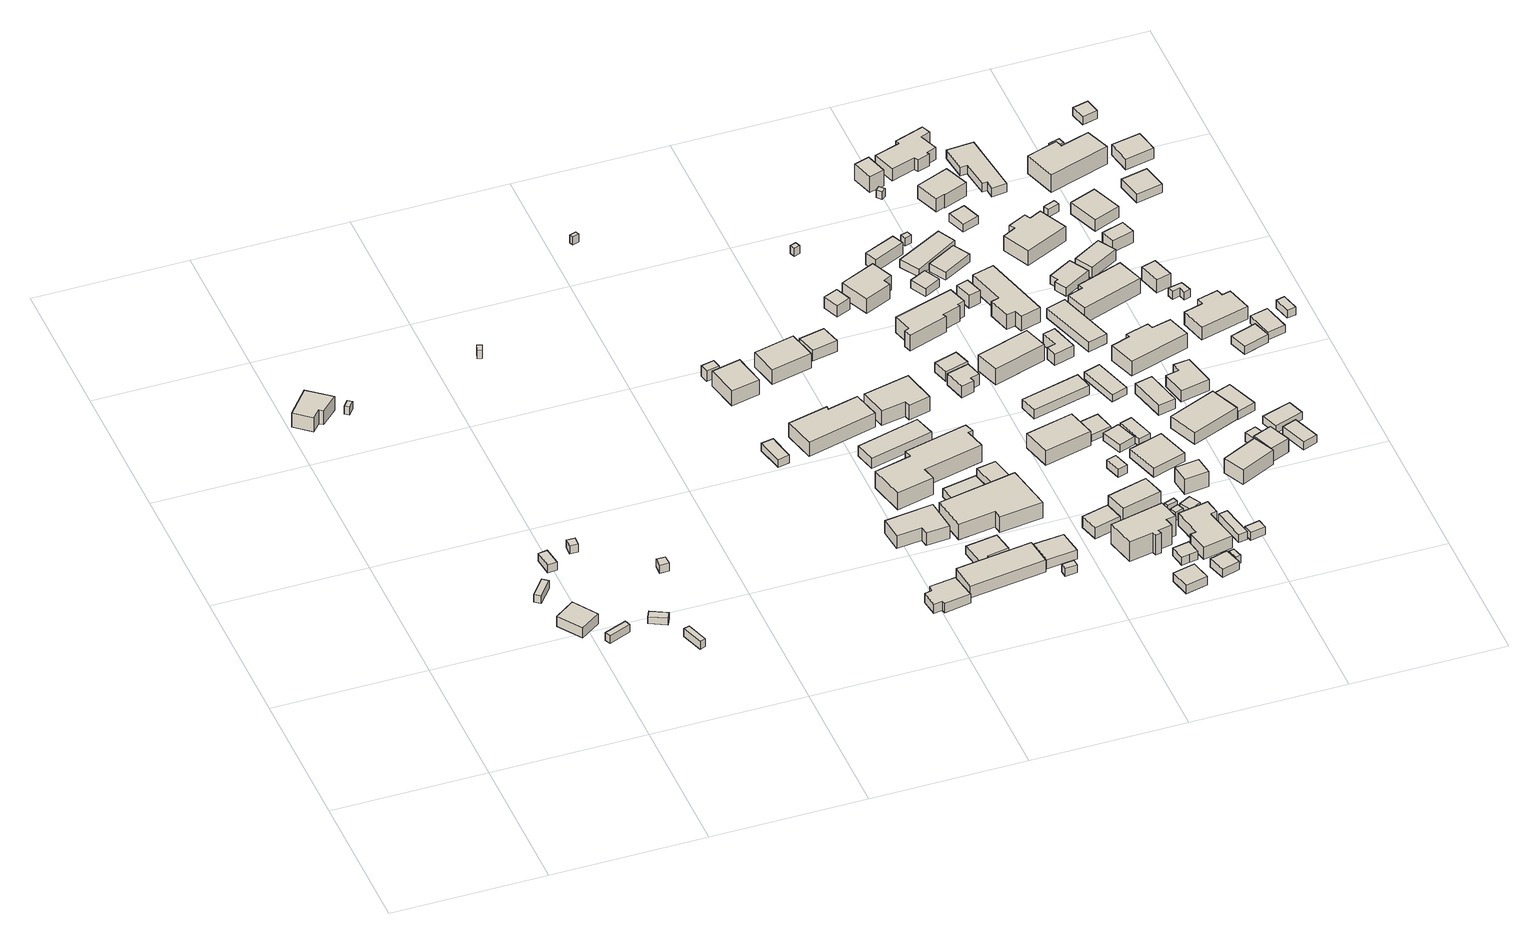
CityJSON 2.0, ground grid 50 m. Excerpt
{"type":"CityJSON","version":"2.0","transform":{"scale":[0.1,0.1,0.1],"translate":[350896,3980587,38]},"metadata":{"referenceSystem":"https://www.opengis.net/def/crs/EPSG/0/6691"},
"CityObjects":{
"building1":{"type":"Building","attributes":{"measuredHeight":7.6},"geometry":[{"type":"Solid","lod":"1","boundaries":[[[[0,1,2,3,4,5]],[[4,6,7,5]],[[3,8,6,4]],[[2,9,8,3]],[[1,10,9,2]],[[0,11,10,1]],[[5,7,11,0]],[[6,8,9,10,11,7]]]]}]},
"building2":{"type":"Building","attributes":{"measuredHeight":3.8},"geometry":[{"type":"Solid","lod":"1","boundaries":[[[[12,13,14,15]],[[14,16,17,15]],[[13,18,16,14]],[[12,19,18,13]],[[15,17,19,12]],[[16,18,19,17]]]]}]},
"building3":{"type":"Building","attributes":{"measuredHeight":3},"geometry":[{"type":"Solid","lod":"1","boundaries":[[[[20,21,22,23]],[[22,24,25,23]],[[21,26,24,22]],[[20,27,26,21]],[[23,25,27,20]],[[24,26,27,25]]]]}]},
"building4":{"type":"Building","attributes":{"measuredHeight":3},"geometry":[{"type":"Solid","lod":"1","boundaries":[[[[28,29,30,31]],[[30,32,33,31]],[[29,34,32,30]],[[28,35,34,29]],[[31,33,35,28]],[[32,34,35,33]]]]}]},
"building5":{"type":"Building","attributes":{"measuredHeight":3},"geometry":[{"type":"Solid","lod":"1","boundaries":[[[[36,37,38,39]],[[38,40,41,39]],[[37,42,40,38]],[[36,43,42,37]],[[39,41,43,36]],[[40,42,43,41]]]]}]},
"building6":{"type":"Building","attributes":{"measuredHeight":3},"geometry":[{"type":"Solid","lod":"1","boundaries":[[[[44,45,46,47]],[[46,48,49,47]],[[45,50,48,46]],[[44,51,50,45]],[[47,49,51,44]],[[48,50,51,49]]]]}]},
"building7":{"type":"Building","attributes":{"measuredHeight":3},"geometry":[{"type":"Solid","lod":"1","boundaries":[[[[52,53,54,55]],[[54,56,57,55]],[[53,58,56,54]],[[52,59,58,53]],[[55,57,59,52]],[[56,58,59,57]]]]}]},
"building8":{"type":"Building","attributes":{"measuredHeight":2.7},"geometry":[{"type":"Solid","lod":"1","boundaries":[[[[60,61,62,63]],[[62,64,65,63]],[[61,66,64,62]],[[60,67,66,61]],[[63,65,67,60]],[[64,66,67,65]]]]}]},
"building9":{"type":"Building","attributes":{"measuredHeight":3},"geometry":[{"type":"Solid","lod":"1","boundaries":[[[[68,69,70,71]],[[70,72,73,71]],[[69,74,72,70]],[[68,75,74,69]],[[71,73,75,68]],[[72,74,75,73]]]]}]},
"building10":{"type":"Building","attributes":{"measuredHeight":3},"geometry":[{"type":"Solid","lod":"1","boundaries":[[[[76,77,78,79]],[[78,80,81,79]],[[77,82,80,78]],[[76,83,82,77]],[[79,81,83,76]],[[80,82,83,81]]]]}]},
"building11":{"type":"Building","attributes":{"measuredHeight":3},"geometry":[{"type":"Solid","lod":"1","boundaries":[[[[84,85,86,87]],[[86,88,89,87]],[[85,90,88,86]],[[84,91,90,85]],[[87,89,91,84]],[[88,90,91,89]]]]}]},
"building12":{"type":"Building","attributes":{"measuredHeight":4.2},"geometry":[{"type":"Solid","lod":"1","boundaries":[[[[92,93,94,95,96,97,98,99]],[[98,100,101,99]],[[97,102,100,98]],[[96,103,102,97]],[[95,104,103,96]],[[94,105,104,95]],[[93,106,105,94]],[[92,107,106,93]],[[99,101,107,92]],[[100,102,103,104,105,106,107,101]]]]}]},
"building13":{"type":"Building","attributes":{"measuredHeight":3},"geometry":[{"type":"Solid","lod":"1","boundaries":[[[[108,109,110,111]],[[110,112,113,111]],[[109,114,112,110]],[[108,115,114,109]],[[111,113,115,108]],[[112,114,115,113]]]]}]},
"building14":{"type":"Building","attributes":{"measuredHeight":4},"geometry":[{"type":"Solid","lod":"1","boundaries":[[[[116,117,118,119]],[[118,120,121,119]],[[117,122,120,118]],[[116,123,122,117]],[[119,121,123,116]],[[120,122,123,121]]]]}]},
"building15":{"type":"Building","attributes":{"measuredHeight":8.5},"geometry":[{"type":"Solid","lod":"1","boundaries":[[[[124,125,126,127]],[[126,128,129,127]],[[125,130,128,126]],[[124,131,130,125]],[[127,129,131,124]],[[128,130,131,129]]]]}]},
"building16":{"type":"Building","attributes":{"measuredHeight":6.7},"geometry":[{"type":"Solid","lod":"1","boundaries":[[[[132,133,134,135,136,137]],[[136,138,139,137]],[[135,140,138,136]],[[134,141,140,135]],[[133,142,141,134]],[[132,143,142,133]],[[137,139,143,132]],[[138,140,141,142,143,139]]]]}]},
"building17":{"type":"Building","attributes":{"measuredHeight":3},"geometry":[{"type":"Solid","lod":"1","boundaries":[[[[144,145,146,147]],[[146,148,149,147]],[[145,150,148,146]],[[144,151,150,145]],[[147,149,151,144]],[[148,150,151,149]]]]}]},
"building18":{"type":"Building","attributes":{"measuredHeight":6.3},"geometry":[{"type":"Solid","lod":"1","boundaries":[[[[152,153,154,155]],[[154,156,157,155]],[[153,158,156,154]],[[152,159,158,153]],[[155,157,159,152]],[[156,158,159,157]]]]}]},
"building19":{"type":"Building","attributes":{"measuredHeight":6.7},"geometry":[{"type":"Solid","lod":"1","boundaries":[[[[160,161,162,163,164,165]],[[164,166,167,165]],[[163,168,166,164]],[[162,169,168,163]],[[161,170,169,162]],[[160,171,170,161]],[[165,167,171,160]],[[166,168,169,170,171,167]]]]}]},
"building20":{"type":"Building","attributes":{"measuredHeight":3},"geometry":[{"type":"Solid","lod":"1","boundaries":[[[[172,173,174,175,176,177]],[[176,178,179,177]],[[175,180,178,176]],[[174,181,180,175]],[[173,182,181,174]],[[172,183,182,173]],[[177,179,183,172]],[[178,180,181,182,183,179]]]]}]},
"building21":{"type":"Building","attributes":{"measuredHeight":8.3},"geometry":[{"type":"Solid","lod":"1","boundaries":[[[[184,185,186,187]],[[186,188,189,187]],[[185,190,188,186]],[[184,191,190,185]],[[187,189,191,184]],[[188,190,191,189]]]]}]},
"building22":{"type":"Building","attributes":{"measuredHeight":4.6},"geometry":[{"type":"Solid","lod":"1","boundaries":[[[[192,193,194,195]],[[194,196,197,195]],[[193,198,196,194]],[[192,199,198,193]],[[195,197,199,192]],[[196,198,199,197]]]]}]},
"building23":{"type":"Building","attributes":{"measuredHeight":9.2},"geometry":[{"type":"Solid","lod":"1","boundaries":[[[[200,201,202,203,204,205,206,207,208,209]],[[208,210,211,209]],[[207,212,210,208]],[[206,213,212,207]],[[205,214,213,206]],[[204,215,214,205]],[[203,216,215,204]],[[202,217,216,203]],[[201,218,217,202]],[[200,219,218,201]],[[209,211,219,200]],[[210,212,213,214,215,216,217,218,219,211]]]]}]},
"building24":{"type":"Building","attributes":{"measuredHeight":3.2},"geometry":[{"type":"Solid","lod":"1","boundaries":[[[[220,221,222,223]],[[222,224,225,223]],[[221,226,224,222]],[[220,227,226,221]],[[223,225,227,220]],[[224,226,227,225]]]]}]},
"building25":{"type":"Building","attributes":{"measuredHeight":8.6},"geometry":[{"type":"Solid","lod":"1","boundaries":[[[[228,229,230,231,232,233]],[[232,234,235,233]],[[231,236,234,232]],[[230,237,236,231]],[[229,238,237,230]],[[228,239,238,229]],[[233,235,239,228]],[[234,236,237,238,239,235]]]]}]},
"building26":{"type":"Building","attributes":{"measuredHeight":3},"geometry":[{"type":"Solid","lod":"1","boundaries":[[[[240,241,242,243]],[[242,244,245,243]],[[241,246,244,242]],[[240,247,246,241]],[[243,245,247,240]],[[244,246,247,245]]]]}]},
"building27":{"type":"Building","attributes":{"measuredHeight":3.9},"geometry":[{"type":"Solid","lod":"1","boundaries":[[[[248,249,250,251]],[[250,252,253,251]],[[249,254,252,250]],[[248,255,254,249]],[[251,253,255,248]],[[252,254,255,253]]]]}]},
"building28":{"type":"Building","attributes":{"measuredHeight":4.6},"geometry":[{"type":"Solid","lod":"1","boundaries":[[[[256,257,258,259]],[[258,260,261,259]],[[257,262,260,258]],[[256,263,262,257]],[[259,261,263,256]],[[260,262,263,261]]]]}]},
"building29":{"type":"Building","attributes":{"measuredHeight":8},"geometry":[{"type":"Solid","lod":"1","boundaries":[[[[264,265,266,267,268,269]],[[268,270,271,269]],[[267,272,270,268]],[[266,273,272,267]],[[265,274,273,266]],[[264,275,274,265]],[[269,271,275,264]],[[270,272,273,274,275,271]]]]}]},
"building30":{"type":"Building","attributes":{"measuredHeight":3},"geometry":[{"type":"Solid","lod":"1","boundaries":[[[[276,277,278,279]],[[278,280,281,279]],[[277,282,280,278]],[[276,283,282,277]],[[279,281,283,276]],[[280,282,283,281]]]]}]},
"building31":{"type":"Building","attributes":{"measuredHeight":4.3},"geometry":[{"type":"Solid","lod":"1","boundaries":[[[[284,285,286,287]],[[286,288,289,287]],[[285,290,288,286]],[[284,291,290,285]],[[287,289,291,284]],[[288,290,291,289]]]]}]},
"building32":{"type":"Building","attributes":{"measuredHeight":5},"geometry":[{"type":"Solid","lod":"1","boundaries":[[[[292,293,294,295]],[[294,296,297,295]],[[293,298,296,294]],[[292,299,298,293]],[[295,297,299,292]],[[296,298,299,297]]]]}]},
"building33":{"type":"Building","attributes":{"measuredHeight":3.2},"geometry":[{"type":"Solid","lod":"1","boundaries":[[[[300,301,302,303]],[[302,304,305,303]],[[301,306,304,302]],[[300,307,306,301]],[[303,305,307,300]],[[304,306,307,305]]]]}]},
"building34":{"type":"Building","attributes":{"measuredHeight":3},"geometry":[{"type":"Solid","lod":"1","boundaries":[[[[308,309,310,311]],[[310,312,313,311]],[[309,314,312,310]],[[308,315,314,309]],[[311,313,315,308]],[[312,314,315,313]]]]}]},
"building35":{"type":"Building","attributes":{"measuredHeight":8.9},"geometry":[{"type":"Solid","lod":"1","boundaries":[[[[316,317,318,319,320,321,322,323,324,325]],[[324,326,327,325]],[[323,328,326,324]],[[322,329,328,323]],[[321,330,329,322]],[[320,331,330,321]],[[319,332,331,320]],[[318,333,332,319]],[[317,334,333,318]],[[316,335,334,317]],[[325,327,335,316]],[[326,328,329,330,331,332,333,334,335,327]]]]}]},
"building36":{"type":"Building","attributes":{"measuredHeight":5.7},"geometry":[{"type":"Solid","lod":"1","boundaries":[[[[336,337,338,339,340,341]],[[340,342,343,341]],[[339,344,342,340]],[[338,345,344,339]],[[337,346,345,338]],[[336,347,346,337]],[[341,343,347,336]],[[342,344,345,346,347,343]]]]}]},
"building37":{"type":"Building","attributes":{"measuredHeight":3.6},"geometry":[{"type":"Solid","lod":"1","boundaries":[[[[348,349,350,351]],[[350,352,353,351]],[[349,354,352,350]],[[348,355,354,349]],[[351,353,355,348]],[[352,354,355,353]]]]}]},
"building38":{"type":"Building","attributes":{"measuredHeight":7.9},"geometry":[{"type":"Solid","lod":"1","boundaries":[[[[356,357,358,359,360,361]],[[360,362,363,361]],[[359,364,362,360]],[[358,365,364,359]],[[357,366,365,358]],[[356,367,366,357]],[[361,363,367,356]],[[362,364,365,366,367,363]]]]}]},
"building39":{"type":"Building","attributes":{"measuredHeight":3},"geometry":[{"type":"Solid","lod":"1","boundaries":[[[[368,369,370,371,372]],[[371,373,374,372]],[[370,375,373,371]],[[369,376,375,370]],[[368,377,376,369]],[[372,374,377,368]],[[373,375,376,377,374]]]]}]},
"building40":{"type":"Building","attributes":{"measuredHeight":8.5},"geometry":[{"type":"Solid","lod":"1","boundaries":[[[[378,379,380,381]],[[380,382,383,381]],[[379,384,382,380]],[[378,385,384,379]],[[381,383,385,378]],[[382,384,385,383]]]]}]},
"building41":{"type":"Building","attributes":{"measuredHeight":7.7},"geometry":[{"type":"Solid","lod":"1","boundaries":[[[[386,387,388,389]],[[388,390,391,389]],[[387,392,390,388]],[[386,393,392,387]],[[389,391,393,386]],[[390,392,393,391]]]]}]},
"building42":{"type":"Building","attributes":{"measuredHeight":8.6},"geometry":[{"type":"Solid","lod":"1","boundaries":[[[[394,395,396,397,398,399,400,401,402,403]],[[402,404,405,403]],[[401,406,404,402]],[[400,407,406,401]],[[399,408,407,400]],[[398,409,408,399]],[[397,410,409,398]],[[396,411,410,397]],[[395,412,411,396]],[[394,413,412,395]],[[403,405,413,394]],[[404,406,407,408,409,410,411,412,413,405]]]]}]},
"building43":{"type":"Building","attributes":{"measuredHeight":3},"geometry":[{"type":"Solid","lod":"1","boundaries":[[[[414,415,416,417]],[[416,418,419,417]],[[415,420,418,416]],[[414,421,420,415]],[[417,419,421,414]],[[418,420,421,419]]]]}]},
"building44":{"type":"Building","attributes":{"measuredHeight":3},"geometry":[{"type":"Solid","lod":"1","boundaries":[[[[422,423,424,425]],[[424,426,427,425]],[[423,428,426,424]],[[422,429,428,423]],[[425,427,429,422]],[[426,428,429,427]]]]}]},
"building45":{"type":"Building","attributes":{"measuredHeight":3},"geometry":[{"type":"Solid","lod":"1","boundaries":[[[[430,431,432,433]],[[432,434,435,433]],[[431,436,434,432]],[[430,437,436,431]],[[433,435,437,430]],[[434,436,437,435]]]]}]},
"building46":{"type":"Building","attributes":{"measuredHeight":3},"geometry":[{"type":"Solid","lod":"1","boundaries":[[[[438,439,440,441]],[[440,442,443,441]],[[439,444,442,440]],[[438,445,444,439]],[[441,443,445,438]],[[442,444,445,443]]]]}]},
"building47":{"type":"Building","attributes":{"measuredHeight":3},"geometry":[{"type":"Solid","lod":"1","boundaries":[[[[446,447,448,449]],[[448,450,451,449]],[[447,452,450,448]],[[446,453,452,447]],[[449,451,453,446]],[[450,452,453,451]]]]}]},
"building48":{"type":"Building","attributes":{"measuredHeight":6.2},"geometry":[{"type":"Solid","lod":"1","boundaries":[[[[454,455,456,457,458,459,460,461,462]],[[461,463,464,462]],[[460,465,463,461]],[[459,466,465,460]],[[458,467,466,459]],[[457,468,467,458]],[[456,469,468,457]],[[455,470,469,456]],[[454,471,470,455]],[[462,464,471,454]],[[463,465,466,467,468,469,470,471,464]]]]}]},
"building49":{"type":"Building","attributes":{"measuredHeight":8.6},"geometry":[{"type":"Solid","lod":"1","boundaries":[[[[472,473,474,475]],[[474,476,477,475]],[[473,478,476,474]],[[472,479,478,473]],[[475,477,479,472]],[[476,478,479,477]]]]}]},
"building50":{"type":"Building","attributes":{"measuredHeight":4.5},"geometry":[{"type":"Solid","lod":"1","boundaries":[[[[480,481,482,483]],[[482,484,485,483]],[[481,486,484,482]],[[480,487,486,481]],[[483,485,487,480]],[[484,486,487,485]]]]}]},
"building51":{"type":"Building","attributes":{"measuredHeight":3.9},"geometry":[{"type":"Solid","lod":"1","boundaries":[[[[488,489,490,491]],[[490,492,493,491]],[[489,494,492,490]],[[488,495,494,489]],[[491,493,495,488]],[[492,494,495,493]]]]}]},
"building52":{"type":"Building","attributes":{"measuredHeight":3},"geometry":[{"type":"Solid","lod":"1","boundaries":[[[[496,497,498,499]],[[498,500,501,499]],[[497,502,500,498]],[[496,503,502,497]],[[499,501,503,496]],[[500,502,503,501]]]]}]},
"building53":{"type":"Building","attributes":{"measuredHeight":2.5},"geometry":[{"type":"Solid","lod":"1","boundaries":[[[[504,505,506,507]],[[506,508,509,507]],[[505,510,508,506]],[[504,511,510,505]],[[507,509,511,504]],[[508,510,511,509]]]]}]},
"building54":{"type":"Building","attributes":{"measuredHeight":3},"geometry":[{"type":"Solid","lod":"1","boundaries":[[[[512,513,514,515]],[[514,516,517,515]],[[513,518,516,514]],[[512,519,518,513]],[[515,517,519,512]],[[516,518,519,517]]]]}]},
"building55":{"type":"Building","attributes":{"measuredHeight":2.9},"geometry":[{"type":"Solid","lod":"1","boundaries":[[[[520,521,522,523]],[[522,524,525,523]],[[521,526,524,522]],[[520,527,526,521]],[[523,525,527,520]],[[524,526,527,525]]]]}]},
"building56":{"type":"Building","attributes":{"measuredHeight":3},"geometry":[{"type":"Solid","lod":"1","boundaries":[[[[528,529,530,531]],[[530,532,533,531]],[[529,534,532,530]],[[528,535,534,529]],[[531,533,535,528]],[[532,534,535,533]]]]}]},
"building57":{"type":"Building","attributes":{"measuredHeight":3.9},"geometry":[{"type":"Solid","lod":"1","boundaries":[[[[536,537,538,539]],[[538,540,541,539]],[[537,542,540,538]],[[536,543,542,537]],[[539,541,543,536]],[[540,542,543,541]]]]}]},
"building58":{"type":"Building","attributes":{"measuredHeight":4.8},"geometry":[{"type":"Solid","lod":"1","boundaries":[[[[544,545,546,547]],[[546,548,549,547]],[[545,550,548,546]],[[544,551,550,545]],[[547,549,551,544]],[[548,550,551,549]]]]}]},
"building59":{"type":"Building","attributes":{"measuredHeight":7.5},"geometry":[{"type":"Solid","lod":"1","boundaries":[[[[552,553,554,555]],[[554,556,557,555]],[[553,558,556,554]],[[552,559,558,553]],[[555,557,559,552]],[[556,558,559,557]]]]}]},
"building60":{"type":"Building","attributes":{"measuredHeight":3},"geometry":[{"type":"Solid","lod":"1","boundaries":[[[[560,561,562,563]],[[562,564,565,563]],[[561,566,564,562]],[[560,567,566,561]],[[563,565,567,560]],[[564,566,567,565]]]]}]},
"building61":{"type":"Building","attributes":{"measuredHeight":3},"geometry":[{"type":"Solid","lod":"1","boundaries":[[[[568,569,570,571]],[[570,572,573,571]],[[569,574,572,570]],[[568,575,574,569]],[[571,573,575,568]],[[572,574,575,573]]]]}]},
"building62":{"type":"Building","attributes":{"measuredHeight":3},"geometry":[{"type":"Solid","lod":"1","boundaries":[[[[576,577,578,579]],[[578,580,581,579]],[[577,582,580,578]],[[576,583,582,577]],[[579,581,583,576]],[[580,582,583,581]]]]}]},
"building63":{"type":"Building","attributes":{"measuredHeight":3},"geometry":[{"type":"Solid","lod":"1","boundaries":[[[[584,585,586,587]],[[586,588,589,587]],[[585,590,588,586]],[[584,591,590,585]],[[587,589,591,584]],[[588,590,591,589]]]]}]},
"building64":{"type":"Building","attributes":{"measuredHeight":3},"geometry":[{"type":"Solid","lod":"1","boundaries":[[[[592,593,594,595]],[[594,596,597,595]],[[593,598,596,594]],[[592,599,598,593]],[[595,597,599,592]],[[596,598,599,597]]]]}]},
"building65":{"type":"Building","attributes":{"measuredHeight":5.7},"geometry":[{"type":"Solid","lod":"1","boundaries":[[[[600,601,602,603,604,605]],[[604,606,607,605]],[[603,608,606,604]],[[602,609,608,603]],[[601,610,609,602]],[[600,611,610,601]],[[605,607,611,600]],[[606,608,609,610,611,607]]]]}]},
"building66":{"type":"Building","attributes":{"measuredHeight":8.1},"geometry":[{"type":"Solid","lod":"1","boundaries":[[[[612,613,614,615,616,617,618,619]],[[618,620,621,619]],[[617,622,620,618]],[[616,623,622,617]],[[615,624,623,616]],[[614,625,624,615]],[[613,626,625,614]],[[612,627,626,613]],[[619,621,627,612]],[[620,622,623,624,625,626,627,621]]]]}]},
"building67":{"type":"Building","attributes":{"measuredHeight":2.7},"geometry":[{"type":"Solid","lod":"1","boundaries":[[[[628,629,630,631]],[[630,632,633,631]],[[629,634,632,630]],[[628,635,634,629]],[[631,633,635,628]],[[632,634,635,633]]]]}]},
"building68":{"type":"Building","attributes":{"measuredHeight":3},"geometry":[{"type":"Solid","lod":"1","boundaries":[[[[636,637,638,639]],[[638,640,641,639]],[[637,642,640,638]],[[636,643,642,637]],[[639,641,643,636]],[[640,642,643,641]]]]}]},
"building69":{"type":"Building","attributes":{"measuredHeight":6},"geometry":[{"type":"Solid","lod":"1","boundaries":[[[[644,645,646,647]],[[646,648,649,647]],[[645,650,648,646]],[[644,651,650,645]],[[647,649,651,644]],[[648,650,651,649]]]]}]},
"building70":{"type":"Building","attributes":{"measuredHeight":4.4},"geometry":[{"type":"Solid","lod":"1","boundaries":[[[[652,653,654,655]],[[654,656,657,655]],[[653,658,656,654]],[[652,659,658,653]],[[655,657,659,652]],[[656,658,659,657]]]]}]},
"building71":{"type":"Building","attributes":{"measuredHeight":4.6},"geometry":[{"type":"Solid","lod":"1","boundaries":[[[[660,661,662,663]],[[662,664,665,663]],[[661,666,664,662]],[[660,667,666,661]],[[663,665,667,660]],[[664,666,667,665]]]]}]},
"building72":{"type":"Building","attributes":{"measuredHeight":7.3},"geometry":[{"type":"Solid","lod":"1","boundaries":[[[[668,669,670,671]],[[670,672,673,671]],[[669,674,672,670]],[[668,675,674,669]],[[671,673,675,668]],[[672,674,675,673]]]]}]},
"building73":{"type":"Building","attributes":{"measuredHeight":6},"geometry":[{"type":"Solid","lod":"1","boundaries":[[[[676,677,678,679]],[[678,680,681,679]],[[677,682,680,678]],[[676,683,682,677]],[[679,681,683,676]],[[680,682,683,681]]]]}]},
"building74":{"type":"Building","attributes":{"measuredHeight":3},"geometry":[{"type":"Solid","lod":"1","boundaries":[[[[684,685,686,687]],[[686,688,689,687]],[[685,690,688,686]],[[684,691,690,685]],[[687,689,691,684]],[[688,690,691,689]]]]}]},
"building75":{"type":"Building","attributes":{"measuredHeight":7.1},"geometry":[{"type":"Solid","lod":"1","boundaries":[[[[692,693,694,695,696,697]],[[696,698,699,697]],[[695,700,698,696]],[[694,701,700,695]],[[693,702,701,694]],[[692,703,702,693]],[[697,699,703,692]],[[698,700,701,702,703,699]]]]}]},
"building76":{"type":"Building","attributes":{"measuredHeight":6.1},"geometry":[{"type":"Solid","lod":"1","boundaries":[[[[704,705,706,707,708,709,710,711,712,713,714,715]],[[714,716,717,715]],[[713,718,716,714]],[[712,719,718,713]],[[711,720,719,712]],[[710,721,720,711]],[[709,722,721,710]],[[708,723,722,709]],[[707,724,723,708]],[[706,725,724,707]],[[705,726,725,706]],[[704,727,726,705]],[[715,717,727,704]],[[716,718,719,720,721,722,723,724,725,726,727,717]]]]}]},
"building77":{"type":"Building","attributes":{"measuredHeight":5.3},"geometry":[{"type":"Solid","lod":"1","boundaries":[[[[728,729,730,731,732,733]],[[732,734,735,733]],[[731,736,734,732]],[[730,737,736,731]],[[729,738,737,730]],[[728,739,738,729]],[[733,735,739,728]],[[734,736,737,738,739,735]]]]}]},
"building78":{"type":"Building","attributes":{"measuredHeight":7.5},"geometry":[{"type":"Solid","lod":"1","boundaries":[[[[740,741,742,743,744,745,746,747]],[[746,748,749,747]],[[745,750,748,746]],[[744,751,750,745]],[[743,752,751,744]],[[742,753,752,743]],[[741,754,753,742]],[[740,755,754,741]],[[747,749,755,740]],[[748,750,751,752,753,754,755,749]]]]}]},
"building79":{"type":"Building","attributes":{"measuredHeight":3.5},"geometry":[{"type":"Solid","lod":"1","boundaries":[[[[756,757,758,759]],[[758,760,761,759]],[[757,762,760,758]],[[756,763,762,757]],[[759,761,763,756]],[[760,762,763,761]]]]}]},
"building80":{"type":"Building","attributes":{"measuredHeight":5.9},"geometry":[{"type":"Solid","lod":"1","boundaries":[[[[764,765,766,767]],[[766,768,769,767]],[[765,770,768,766]],[[764,771,770,765]],[[767,769,771,764]],[[768,770,771,769]]]]}]},
"building81":{"type":"Building","attributes":{"measuredHeight":3.3},"geometry":[{"type":"Solid","lod":"1","boundaries":[[[[772,773,774,775,776,777]],[[776,778,779,777]],[[775,780,778,776]],[[774,781,780,775]],[[773,782,781,774]],[[772,783,782,773]],[[777,779,783,772]],[[778,780,781,782,783,779]]]]}]},
"building82":{"type":"Building","attributes":{"measuredHeight":8},"geometry":[{"type":"Solid","lod":"1","boundaries":[[[[784,785,786,787,788,789,790,791]],[[790,792,793,791]],[[789,794,792,790]],[[788,795,794,789]],[[787,796,795,788]],[[786,797,796,787]],[[785,798,797,786]],[[784,799,798,785]],[[791,793,799,784]],[[792,794,795,796,797,798,799,793]]]]}]},
"building83":{"type":"Building","attributes":{"measuredHeight":8.3},"geometry":[{"type":"Solid","lod":"1","boundaries":[[[[800,801,802,803,804,805]],[[804,806,807,805]],[[803,808,806,804]],[[802,809,808,803]],[[801,810,809,802]],[[800,811,810,801]],[[805,807,811,800]],[[806,808,809,810,811,807]]]]}]},
"building84":{"type":"Building","attributes":{"measuredHeight":3},"geometry":[{"type":"Solid","lod":"1","boundaries":[[[[812,813,814,815]],[[814,816,817,815]],[[813,818,816,814]],[[812,819,818,813]],[[815,817,819,812]],[[816,818,819,817]]]]}]},
"building85":{"type":"Building","attributes":{"measuredHeight":3.4},"geometry":[{"type":"Solid","lod":"1","boundaries":[[[[820,821,822,823,824,825,826,827]],[[826,828,829,827]],[[825,830,828,826]],[[824,831,830,825]],[[823,832,831,824]],[[822,833,832,823]],[[821,834,833,822]],[[820,835,834,821]],[[827,829,835,820]],[[828,830,831,832,833,834,835,829]]]]}]},
"building86":{"type":"Building","attributes":{"measuredHeight":3},"geometry":[{"type":"Solid","lod":"1","boundaries":[[[[836,837,838,839]],[[838,840,841,839]],[[837,842,840,838]],[[836,843,842,837]],[[839,841,843,836]],[[840,842,843,841]]]]}]},
"building87":{"type":"Building","attributes":{"measuredHeight":2.7},"geometry":[{"type":"Solid","lod":"1","boundaries":[[[[844,845,846,847]],[[846,848,849,847]],[[845,850,848,846]],[[844,851,850,845]],[[847,849,851,844]],[[848,850,851,849]]]]}]},
"building88":{"type":"Building","attributes":{"measuredHeight":5.2},"geometry":[{"type":"Solid","lod":"1","boundaries":[[[[852,853,854,855]],[[854,856,857,855]],[[853,858,856,854]],[[852,859,858,853]],[[855,857,859,852]],[[856,858,859,857]]]]}]},
"building89":{"type":"Building","attributes":{"measuredHeight":3},"geometry":[{"type":"Solid","lod":"1","boundaries":[[[[860,861,862,863]],[[862,864,865,863]],[[861,866,864,862]],[[860,867,866,861]],[[863,865,867,860]],[[864,866,867,865]]]]}]},
"building90":{"type":"Building","attributes":{"measuredHeight":6.3},"geometry":[{"type":"Solid","lod":"1","boundaries":[[[[868,869,870,871]],[[870,872,873,871]],[[869,874,872,870]],[[868,875,874,869]],[[871,873,875,868]],[[872,874,875,873]]]]}]},
"building91":{"type":"Building","attributes":{"measuredHeight":3},"geometry":[{"type":"Solid","lod":"1","boundaries":[[[[876,877,878,879,880,881]],[[880,882,883,881]],[[879,884,882,880]],[[878,885,884,879]],[[877,886,885,878]],[[876,887,886,877]],[[881,883,887,876]],[[882,884,885,886,887,883]]]]}]},
"building92":{"type":"Building","attributes":{"measuredHeight":5.6},"geometry":[{"type":"Solid","lod":"1","boundaries":[[[[888,889,890,891]],[[890,892,893,891]],[[889,894,892,890]],[[888,895,894,889]],[[891,893,895,888]],[[892,894,895,893]]]]}]},
"building93":{"type":"Building","attributes":{"measuredHeight":5.6},"geometry":[{"type":"Solid","lod":"1","boundaries":[[[[896,897,898,899,900,901,902,903]],[[902,904,905,903]],[[901,906,904,902]],[[900,907,906,901]],[[899,908,907,900]],[[898,909,908,899]],[[897,910,909,898]],[[896,911,910,897]],[[903,905,911,896]],[[904,906,907,908,909,910,911,905]]]]}]},
"building94":{"type":"Building","attributes":{"measuredHeight":5.7},"geometry":[{"type":"Solid","lod":"1","boundaries":[[[[912,913,914,915]],[[914,916,917,915]],[[913,918,916,914]],[[912,919,918,913]],[[915,917,919,912]],[[916,918,919,917]]]]}]},
"building95":{"type":"Building","attributes":{"measuredHeight":3},"geometry":[{"type":"Solid","lod":"1","boundaries":[[[[920,921,922,923]],[[922,924,925,923]],[[921,926,924,922]],[[920,927,926,921]],[[923,925,927,920]],[[924,926,927,925]]]]}]},
"building96":{"type":"Building","attributes":{"measuredHeight":8.3},"geometry":[{"type":"Solid","lod":"1","boundaries":[[[[928,929,930,931,932,933]],[[932,934,935,933]],[[931,936,934,932]],[[930,937,936,931]],[[929,938,937,930]],[[928,939,938,929]],[[933,935,939,928]],[[934,936,937,938,939,935]]]]}]},
"building97":{"type":"Building","attributes":{"measuredHeight":2.8},"geometry":[{"type":"Solid","lod":"1","boundaries":[[[[940,941,942,943]],[[942,944,945,943]],[[941,946,944,942]],[[940,947,946,941]],[[943,945,947,940]],[[944,946,947,945]]]]}]},
"building98":{"type":"Building","attributes":{"measuredHeight":3},"geometry":[{"type":"Solid","lod":"1","boundaries":[[[[948,949,950,951]],[[950,952,953,951]],[[949,954,952,950]],[[948,955,954,949]],[[951,953,955,948]],[[952,954,955,953]]]]}]},
"building99":{"type":"Building","attributes":{"measuredHeight":3},"geometry":[{"type":"Solid","lod":"1","boundaries":[[[[956,957,958,959]],[[958,960,961,959]],[[957,962,960,958]],[[956,963,962,957]],[[959,961,963,956]],[[960,962,963,961]]]]}]},
"building100":{"type":"Building","attributes":{"measuredHeight":3.2},"geometry":[{"type":"Solid","lod":"1","boundaries":[[[[964,965,966,967]],[[966,968,969,967]],[[965,970,968,966]],[[964,971,970,965]],[[967,969,971,964]],[[968,970,971,969]]]]}]},
"building101":{"type":"Building","attributes":{"measuredHeight":5.1},"geometry":[{"type":"Solid","lod":"1","boundaries":[[[[972,973,974,975]],[[974,976,977,975]],[[973,978,976,974]],[[972,979,978,973]],[[975,977,979,972]],[[976,978,979,977]]]]}]},
"building102":{"type":"Building","attributes":{"measuredHeight":3},"geometry":[{"type":"Solid","lod":"1","boundaries":[[[[980,981,982,983]],[[982,984,985,983]],[[981,986,984,982]],[[980,987,986,981]],[[983,985,987,980]],[[984,986,987,985]]]]}]}
},
"vertices":[
[154,1705,12],[102,1654,12],[89,1662,12],[62,1634,12],[10,1677,12],[81,1763,12],[10,1677,65],[81,1763,65],[62,1634,65],[89,1662,65],[102,1654,65],[154,1705,65],
[472,566,41],[524,488,41],[459,443,41],[406,520,41],[459,443,79],[406,520,79],[524,488,79],[472,566,79],
[447,693,38],[401,636,38],[383,650,38],[429,708,38],[383,650,68],[429,708,68],[401,636,68],[447,693,68],
[591,441,38],[598,423,38],[526,394,38],[518,413,38],[526,394,68],[518,413,68],[598,423,68],[591,441,68],
[205,1691,12],[188,1669,12],[175,1679,12],[192,1701,12],[175,1679,42],[192,1701,42],[188,1669,42],[205,1691,42],
[490,825,38],[498,764,38],[468,760,38],[461,821,38],[468,760,68],[461,821,68],[498,764,68],[490,825,68],
[586,849,38],[585,819,38],[558,820,38],[559,850,38],[558,820,68],[559,850,68],[585,819,68],[586,849,68],
[727,439,38],[715,415,38],[661,441,38],[673,465,38],[661,441,64],[673,465,64],[715,415,64],[727,439,64],
[759,357,37],[783,285,37],[764,279,37],[740,351,37],[764,279,67],[740,351,67],[783,285,67],[759,357,67],
[804,677,37],[805,646,37],[775,646,37],[775,677,37],[775,646,67],[775,677,67],[805,646,67],[804,677,67],
[653,1806,7],[644,1781,7],[630,1786,7],[638,1811,7],[630,1786,37],[638,1811,37],[644,1781,37],[653,1806,37],
[1562,280,43],[1577,193,43],[1491,178,43],[1488,190,43],[1460,186,43],[1452,243,43],[1477,248,43],[1477,268,43],[1477,248,78],[1477,268,78],[1452,243,78],[1460,186,78],[1488,190,78],[1491,178,78],[1577,193,78],[1562,280,78],
[1293,1085,26],[1311,999,26],[1274,989,26],[1254,1078,26],[1274,989,56],[1254,1078,56],[1311,999,56],[1293,1085,56],
[1255,1480,17],[1261,1451,17],[1218,1441,17],[1212,1470,17],[1218,1441,57],[1212,1470,57],[1261,1451,57],[1255,1480,57],
[1319,1435,19],[1341,1329,19],[1247,1309,19],[1225,1414,19],[1247,1309,76],[1225,1414,76],[1341,1329,76],[1319,1435,76],
[1613,606,39],[1625,496,39],[1549,490,39],[1545,515,39],[1463,507,39],[1455,585,39],[1463,507,87],[1455,585,87],[1545,515,87],[1549,490,87],[1625,496,87],[1613,606,87],
[1090,2192,9],[1094,2179,9],[1073,2172,9],[1068,2185,9],[1073,2172,39],[1068,2185,39],[1094,2179,39],[1090,2192,39],
[1823,343,41],[1834,252,41],[1585,217,41],[1576,308,41],[1585,217,86],[1576,308,86],[1834,252,86],[1823,343,86],
[1481,1140,27],[1482,1128,27],[1582,1153,27],[1604,1063,27],[1375,1004,27],[1351,1109,27],[1375,1004,80],[1351,1109,80],[1604,1063,80],[1582,1153,80],[1482,1128,80],[1481,1140,80],
[1747,428,40],[1758,359,40],[1688,347,40],[1690,337,40],[1657,331,40],[1644,412,40],[1657,331,70],[1644,412,70],[1690,337,70],[1688,347,70],[1758,359,70],[1747,428,70],
[1502,1478,24],[1524,1384,24],[1391,1353,24],[1370,1447,24],[1391,1353,80],[1370,1447,80],[1524,1384,80],[1502,1478,80],
[1714,1006,31],[1733,936,31],[1526,884,31],[1509,952,31],[1526,884,69],[1509,952,69],[1733,936,69],[1714,1006,69],
[1827,904,30],[1838,873,30],[1822,869,30],[1839,802,30],[1644,754,30],[1654,711,30],[1532,682,30],[1505,798,30],[1625,827,30],[1619,853,30],[1625,827,94],[1619,853,94],[1505,798,94],[1532,682,94],[1654,711,94],[1644,754,94],[1839,802,94],[1822,869,94],[1838,873,94],[1827,904,94],
[1785,707,35],[1795,659,35],[1684,635,35],[1674,685,35],[1684,635,67],[1674,685,67],[1795,659,67],[1785,707,67],
[1887,652,33],[1916,496,33],[1775,477,33],[1770,505,33],[1650,488,33],[1632,602,33],[1650,488,92],[1632,602,92],[1770,505,92],[1775,477,92],[1916,496,92],[1887,652,92],
[1918,241,40],[1920,218,40],[1881,214,40],[1879,237,40],[1881,214,70],[1879,237,70],[1920,218,70],[1918,241,70],
[1943,281,36],[1844,270,36],[1832,352,36],[1931,362,36],[1832,352,70],[1931,362,70],[1844,270,70],[1943,281,70],
[1623,1433,21],[1540,1416,21],[1522,1480,21],[1606,1498,21],[1522,1480,62],[1606,1498,62],[1540,1416,62],[1623,1433,62],
[1753,1188,27],[1779,1076,27],[1709,1059,27],[1703,1077,27],[1624,1063,27],[1603,1154,27],[1624,1063,82],[1603,1154,82],[1703,1077,82],[1709,1059,82],[1779,1076,82],[1753,1188,82],
[1864,755,31],[1882,673,31],[1821,660,31],[1802,743,31],[1821,660,61],[1802,743,61],[1882,673,61],[1864,755,61],
[1702,1648,23],[1723,1597,23],[1677,1577,23],[1656,1629,23],[1677,1577,66],[1656,1629,66],[1723,1597,66],[1702,1648,66],
[2111,372,36],[2025,349,36],[2008,411,36],[2095,434,36],[2008,411,78],[2095,434,78],[2025,349,78],[2111,372,78],
[2239,93,46],[2255,26,46],[2182,9,46],[2167,76,46],[2182,9,78],[2167,76,78],[2255,26,78],[2239,93,78],
[1672,1912,17],[1678,1895,17],[1659,1888,17],[1653,1905,17],[1659,1888,47],[1653,1905,47],[1678,1895,47],[1672,1912,47],
[2232,345,41],[2249,275,41],[2217,268,41],[2223,241,41],[2178,230,41],[2181,216,41],[2163,212,41],[2159,226,41],[2081,210,41],[2058,305,41],[2081,210,116],[2058,305,116],[2159,226,116],[2163,212,116],[2181,216,116],[2178,230,116],[2223,241,116],[2217,268,116],[2249,275,116],[2232,345,116],
[1940,1186,30],[1955,1132,30],[1925,1123,30],[1929,1108,30],[1887,1096,30],[1868,1166,30],[1887,1096,73],[1868,1166,73],[1929,1108,73],[1925,1123,73],[1955,1132,73],[1940,1186,73],
[1930,1259,28],[1946,1207,28],[1870,1185,28],[1855,1236,28],[1870,1185,64],[1855,1236,64],[1946,1207,64],[1930,1259,64],
[1836,1705,25],[1867,1635,25],[1840,1621,25],[1849,1599,25],[1763,1560,25],[1721,1654,25],[1763,1560,81],[1721,1654,81],[1849,1599,81],[1840,1621,81],[1867,1635,81],[1836,1705,81],
[2261,197,45],[2270,146,45],[2241,141,45],[2216,137,45],[2207,187,45],[2216,137,75],[2207,187,75],[2241,141,75],[2270,146,75],[2261,197,75],
[2232,480,38],[2251,408,38],[2121,373,38],[2101,444,38],[2121,373,104],[2101,444,104],[2251,408,104],[2232,480,104],
[2137,848,36],[2162,753,36],[2007,714,36],[1982,809,36],[2007,714,90],[1982,809,90],[2162,753,90],[2137,848,90],
[2006,1510,25],[2026,1447,25],[2003,1440,25],[2006,1431,25],[1947,1411,25],[1951,1399,25],[1823,1355,25],[1814,1381,25],[1829,1387,25],[1812,1448,25],[1829,1387,84],[1812,1448,84],[1814,1381,84],[1823,1355,84],[1951,1399,84],[1947,1411,84],[2006,1431,84],[2003,1440,84],[2026,1447,84],[2006,1510,84],
[2349,116,47],[2366,58,47],[2308,41,47],[2291,99,47],[2308,41,78],[2291,99,78],[2366,58,78],[2349,116,78],
[2201,648,39],[2217,595,39],[2185,585,39],[2169,638,39],[2185,585,69],[2169,638,69],[2217,595,69],[2201,648,69],
[2290,369,44],[2299,346,44],[2272,336,44],[2263,358,44],[2272,336,74],[2263,358,74],[2299,346,74],[2290,369,74],
[2289,401,43],[2295,386,43],[2261,375,43],[2256,389,43],[2261,375,73],[2256,389,73],[2295,386,73],[2289,401,73],
[2371,117,48],[2380,83,48],[2363,79,48],[2354,112,48],[2363,79,78],[2354,112,78],[2380,83,78],[2371,117,78],
[2370,332,44],[2379,282,44],[2361,279,44],[2359,274,44],[2383,161,44],[2286,141,44],[2271,211,44],[2291,215,44],[2271,313,44],[2291,215,90],[2271,313,90],[2271,211,90],[2286,141,90],[2383,161,90],[2359,274,90],[2361,279,90],[2379,282,90],[2370,332,90],
[2146,1247,33],[2171,1169,33],[1999,1113,33],[1974,1191,33],[1999,1113,94],[1974,1191,94],[2171,1169,94],[2146,1247,94],
[1940,1816,23],[1957,1779,23],[1855,1731,23],[1839,1773,23],[1855,1731,68],[1839,1773,68],[1957,1779,68],[1940,1816,68],
[2034,984,35],[2225,1033,35],[2240,975,35],[2049,926,35],[2240,975,69],[2049,926,69],[2225,1033,69],[2034,984,69],
[2335,391,44],[2356,355,44],[2317,334,44],[2297,370,44],[2317,334,74],[2297,370,74],[2356,355,74],[2335,391,74],
[2219,849,38],[2236,783,38],[2170,766,38],[2153,833,38],[2170,766,64],[2153,833,64],[2236,783,64],[2219,849,64],
[1978,1652,25],[2005,1600,25],[1951,1572,25],[1924,1624,25],[1951,1572,55],[1924,1624,55],[2005,1600,55],[1978,1652,55],
[2258,779,39],[2283,710,39],[2228,690,39],[2203,759,39],[2228,690,68],[2203,759,68],[2283,710,68],[2258,779,68],
[2415,290,46],[2437,180,46],[2408,174,46],[2386,284,46],[2408,174,76],[2386,284,76],[2437,180,76],[2415,290,76],
[2358,690,41],[2392,582,41],[2282,547,41],[2248,656,41],[2282,547,74],[2248,656,74],[2392,582,74],[2358,690,74],
[2071,1542,29],[2089,1485,29],[2051,1473,29],[2033,1530,29],[2051,1473,77],[2033,1530,77],[2089,1485,77],[2071,1542,77],
[2331,505,41],[2410,515,41],[2418,452,41],[2339,442,41],[2418,452,97],[2339,442,97],[2410,515,97],[2331,505,97],
[2304,794,39],[2331,707,39],[2292,695,39],[2265,782,39],[2292,695,69],[2265,782,69],[2331,707,69],[2304,794,69],
[2487,214,46],[2494,181,46],[2445,171,46],[2438,204,46],[2445,171,76],[2438,204,76],[2494,181,76],[2487,214,76],
[1992,1835,25],[1998,1817,25],[1976,1809,25],[1969,1828,25],[1976,1809,55],[1969,1828,55],[1998,1817,55],[1992,1835,55],
[2079,1807,24],[2109,1750,24],[1965,1663,24],[1928,1725,24],[1965,1663,54],[1928,1725,54],[2109,1750,54],[2079,1807,54],
[2096,1729,26],[2127,1675,26],[2032,1621,26],[2001,1675,26],[2032,1621,56],[2001,1675,56],[2127,1675,56],[2096,1729,56],
[2192,1134,34],[2181,1171,34],[2209,1179,34],[2193,1234,34],[2232,1245,34],[2258,1153,34],[2232,1245,77],[2258,1153,77],[2193,1234,77],[2209,1179,77],[2181,1171,77],[2192,1134,77],
[2161,1569,30],[2223,1340,30],[2156,1322,30],[2148,1350,30],[2119,1342,30],[2099,1417,30],[2124,1424,30],[2090,1550,30],[2124,1424,85],[2090,1550,85],[2099,1417,85],[2119,1342,85],[2148,1350,85],[2156,1322,85],[2223,1340,85],[2161,1569,85],
[2303,1060,38],[2342,933,38],[2289,916,38],[2250,1043,38],[2289,916,64],[2250,1043,64],[2342,933,64],[2303,1060,64],
[1985,2054,29],[1999,2039,29],[1986,2027,29],[1972,2042,29],[1986,2027,59],[1972,2042,59],[1999,2039,59],[1985,2054,59],
[1991,2156,29],[2012,2085,29],[1963,2070,29],[1941,2140,29],[1963,2070,89],[1941,2140,89],[2012,2085,89],[1991,2156,89],
[2423,943,38],[2452,823,38],[2396,810,38],[2366,929,38],[2396,810,75],[2366,929,75],[2452,823,75],[2423,943,75],
[2309,1366,35],[2369,1176,35],[2306,1156,35],[2246,1346,35],[2306,1156,71],[2246,1346,71],[2369,1176,71],[2309,1366,71],
[2629,477,43],[2514,422,43],[2481,491,43],[2596,546,43],[2481,491,99],[2596,546,99],[2514,422,99],[2629,477,99],
[2562,804,43],[2602,708,43],[2446,643,43],[2406,739,43],[2446,643,87],[2406,739,87],[2602,708,87],[2562,804,87],
[2187,1882,31],[2209,1823,31],[2155,1803,31],[2133,1863,31],[2155,1803,61],[2133,1863,61],[2209,1823,61],[2187,1882,61],
[2189,2034,33],[2221,1953,33],[2142,1922,33],[2141,1926,33],[2113,1915,33],[2083,1992,33],[2113,1915,83],[2083,1992,83],[2141,1926,83],[2142,1922,83],[2221,1953,83],[2189,2034,83],
[2192,2244,32],[2204,2214,32],[2173,2202,32],[2196,2142,32],[2164,2129,32],[2167,2120,32],[2128,2107,32],[2120,2120,32],[2041,2094,32],[2017,2170,32],[2101,2197,32],[2097,2211,32],[2101,2197,77],[2097,2211,77],[2017,2170,77],[2041,2094,77],[2120,2120,77],[2128,2107,77],[2167,2120,77],[2164,2129,77],[2196,2142,77],[2173,2202,77],[2204,2214,77],[2192,2244,77],
[2461,926,39],[2504,935,39],[2498,965,39],[2550,971,39],[2573,864,39],[2478,844,39],[2573,864,81],[2478,844,81],[2550,971,81],[2498,965,81],[2504,935,81],[2461,926,81],
[2488,1150,38],[2495,1131,38],[2557,1146,38],[2581,1070,38],[2384,1007,38],[2354,1094,38],[2417,1115,38],[2412,1128,38],[2417,1115,94],[2412,1128,94],[2354,1094,94],[2384,1007,94],[2581,1070,94],[2557,1146,94],[2495,1131,94],[2488,1150,94],
[2625,618,44],[2639,584,44],[2602,570,44],[2589,604,44],[2602,570,78],[2589,604,78],[2639,584,78],[2625,618,78],
[2627,487,44],[2598,559,44],[2660,584,44],[2690,513,44],[2660,584,96],[2690,513,96],[2598,559,96],[2627,487,96],
[2386,1531,36],[2422,1469,36],[2333,1417,36],[2311,1455,36],[2323,1462,36],[2309,1486,36],[2323,1462,68],[2309,1486,68],[2311,1455,68],[2333,1417,68],[2422,1469,68],[2386,1531,68],
[2327,1749,34],[2337,1730,34],[2376,1749,34],[2421,1657,34],[2279,1590,34],[2235,1680,34],[2278,1702,34],[2267,1719,34],[2278,1702,89],[2267,1719,89],[2235,1680,89],[2279,1590,89],[2421,1657,89],[2376,1749,89],[2337,1730,89],[2327,1749,89],
[2509,1439,38],[2540,1351,38],[2340,1280,38],[2315,1352,38],[2365,1369,38],[2359,1386,38],[2365,1369,96],[2359,1386,96],[2315,1352,96],[2340,1280,96],[2540,1351,96],[2509,1439,96],
[2625,831,43],[2664,728,43],[2605,706,43],[2566,809,43],[2605,706,73],[2566,809,73],[2664,728,73],[2625,831,73],
[2289,1923,33],[2286,1955,33],[2270,1953,33],[2258,2047,33],[2236,2045,33],[2226,2134,33],[2313,2140,33],[2338,1929,33],[2313,2140,65],[2338,1929,65],[2226,2134,65],[2236,2045,65],[2258,2047,65],[2270,1953,65],[2286,1955,65],[2289,1923,65],
[2749,612,44],[2782,525,44],[2735,507,44],[2703,595,44],[2735,507,74],[2703,595,74],[2782,525,74],[2749,612,74],
[2761,695,43],[2780,640,43],[2685,608,43],[2666,663,43],[2685,608,71],[2666,663,71],[2780,640,71],[2761,695,71],
[2492,1577,36],[2526,1520,36],[2433,1466,36],[2400,1522,36],[2433,1466,78],[2400,1522,78],[2526,1520,78],[2492,1577,78],
[2441,1806,36],[2448,1787,36],[2410,1773,36],[2403,1792,36],[2410,1773,66],[2403,1792,66],[2448,1787,66],[2441,1806,66],
[2585,1333,41],[2564,1405,41],[2611,1419,41],[2633,1347,41],[2611,1419,90],[2633,1347,90],[2564,1405,90],[2585,1333,90],
[2656,1317,43],[2669,1279,43],[2648,1272,43],[2642,1294,43],[2617,1287,43],[2611,1307,43],[2617,1287,73],[2611,1307,73],[2642,1294,73],[2648,1272,73],[2669,1279,73],[2656,1317,73],
[2601,1575,40],[2529,1552,40],[2514,1599,40],[2586,1622,40],[2514,1599,84],[2586,1622,84],[2529,1552,84],[2601,1575,84],
[2734,1228,41],[2741,1205,41],[2769,1212,41],[2792,1129,41],[2632,1086,41],[2610,1170,41],[2672,1187,41],[2666,1210,41],[2672,1187,89],[2666,1210,89],[2610,1170,89],[2632,1086,89],[2792,1129,89],[2769,1212,89],[2741,1205,89],[2734,1228,89],
[2563,1798,37],[2602,1699,37],[2516,1665,37],[2477,1765,37],[2516,1665,80],[2477,1765,80],[2602,1699,80],[2563,1798,80],
[2792,1066,42],[2811,1007,42],[2727,979,42],[2707,1038,42],[2727,979,72],[2707,1038,72],[2811,1007,72],[2792,1066,72],
[2525,2015,37],[2532,1991,37],[2626,2020,37],[2656,1941,37],[2458,1876,37],[2423,1982,37],[2458,1876,104],[2423,1982,104],[2656,1941,104],[2626,2020,104],[2532,1991,104],[2525,2015,104],
[2850,1119,44],[2872,1029,44],[2812,1015,44],[2791,1105,44],[2812,1015,72],[2791,1105,72],[2872,1029,72],[2850,1119,72],
[2552,2064,38],[2558,2043,38],[2522,2033,38],[2516,2054,38],[2522,2033,68],[2516,2054,68],[2558,2043,68],[2552,2064,68],
[2914,1147,47],[2928,1091,47],[2899,1085,47],[2886,1140,47],[2899,1085,77],[2886,1140,77],[2928,1091,77],[2914,1147,77],
[2743,1841,40],[2761,1759,40],[2674,1740,40],[2656,1822,40],[2674,1740,72],[2656,1822,72],[2761,1759,72],[2743,1841,72],
[2777,1991,39],[2792,1914,39],[2697,1895,39],[2682,1973,39],[2697,1895,79],[2682,1973,79],[2792,1914,79],[2777,1991,79],
[2690,2195,38],[2702,2145,38],[2651,2133,38],[2639,2183,38],[2651,2133,68],[2639,2183,68],[2702,2145,68],[2690,2195,68]
]}
